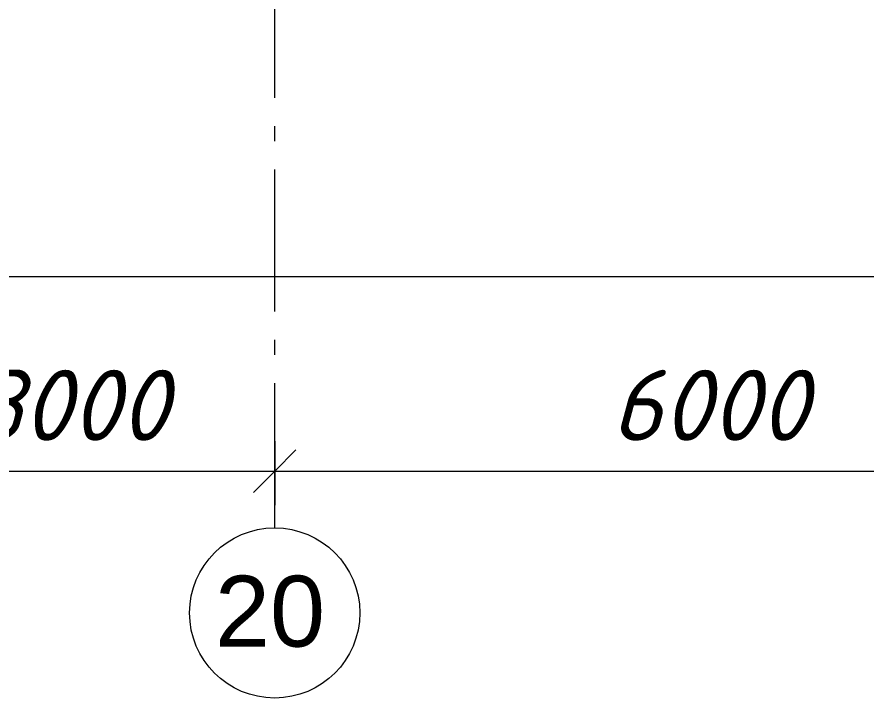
# Model space of a CAD drawing. Header units: millimetres. Extents: x -537608 to 253996, y -217170 to 186033.
# Drawn here: x -287293 to -281308, y 86251 to 91054 of the extents above; entities that cross this region are included whole.
import ezdxf

# ---------------------------------------------------------------- set-up
doc = ezdxf.new("R2010")
doc.units = ezdxf.units.MM
doc.layers.add('PDF _Геометрия', color=7, linetype='Continuous')
doc.layers.add('PDF _Текст', color=7, linetype='Continuous')
doc.styles.add('PDF ArialMT', font='arial.ttf')
doc.styles.add('PDF ISOCPEUR Italic', font='isocpeui.ttf')

msp = doc.modelspace()

# ---------------------------------------------------------------- linework, layer by layer
at = {"layer": 'PDF _Геометрия', "color": 253, "lineweight": 9, "true_color": 0xaaaaaa}
for p, q in [((-285476.1816, 90483.4358), (-285476.1816, 91483.4354)), ((-285476.1816, 90177.6001), (-285476.1816, 90283.435)), ((-285476.1816, 88977.5999), (-285476.1816, 89977.6037)), ((-285476.1816, 88671.7685), (-285476.1816, 88777.6034)), ((-285476.1816, 87450.5056), (-285476.1816, 88471.7677))]:
    msp.add_line(p, q, dxfattribs=at)
at = {"layer": 'PDF _Геометрия', "lineweight": 9}
for p, q in [((-317116.1758, 89222.6878), (-213136.1964, 89222.6878)), ((-285476.1816, 88062.0951), (-285476.1816, 87849.9646)), ((-288476.1844, 87849.9646), (-285476.1816, 87849.9646)), ((-285476.1816, 87849.9646), (-279476.1843, 87849.9646)), ((-285476.1816, 87849.9646), (-285476.1816, 87609.9619))]:
    msp.add_line(p, q, dxfattribs=at)
at = {"layer": 'PDF _Геометрия', "lineweight": 20}
for p, q in [((-285326.181, 87999.9609), (-285476.1816, 87849.9646)), ((-285476.1816, 87849.9646), (-285626.1821, 87699.964))]:
    msp.add_line(p, q, dxfattribs=at)
msp.add_circle((-285476.1803, 86850.5078), 600.001, dxfattribs=at)

# ---------------------------------------------------------------- texts
at = {"layer": 'PDF _Текст', "char_height": 500, "attachment_point": 4}
for s, insert, style in [('3000', (-287608.2428, 88315.4762), 'PDF ISOCPEUR Italic'), ('6000', (-283108.2599, 88315.4762), 'PDF ISOCPEUR Italic'), ('20', (-285897.7384, 86859.5823), 'PDF ArialMT')]:
    msp.add_mtext(s, dxfattribs=dict(at, insert=insert, style=style))

doc.saveas('drawing.dxf')
